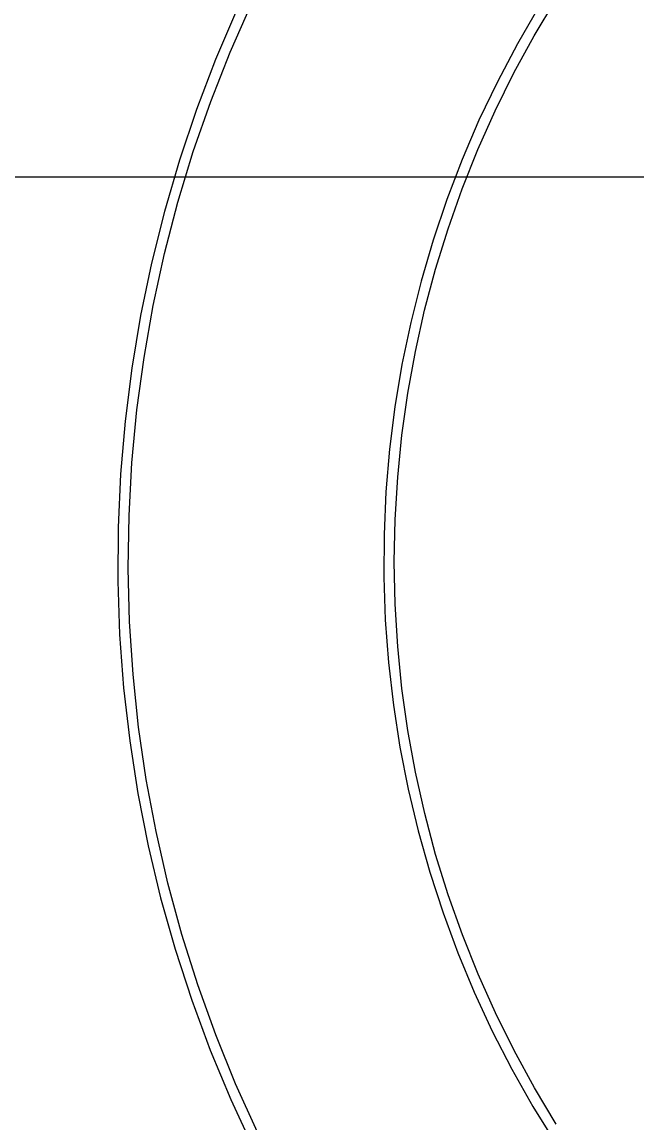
# Model space of a CAD drawing. Header units: millimetres. Extents: x -22227 to 20164, y 15335 to 61747.
# Drawn here: x -5887.4 to -5771.8, y 59341.6 to 59548.4 of the extents above; entities that cross this region are included whole.
import ezdxf

# ---------------------------------------------------------------- set-up
doc = ezdxf.new("R2010")
doc.units = ezdxf.units.MM
for name, color, linetype, lineweight in [('A-ANNO-DIMS', 7, 'Continuous', 9), ('A-ANNO-DIMS-170', 7, 'Continuous', 9), ('M-EQPM', 7, 'Continuous', 5)]:
    doc.layers.add(name, color=color, linetype=linetype, lineweight=lineweight)
doc.styles.add('Arial_2', font='arial.ttf', dxfattribs={"width": 0.8, "height": 340})
doc.dimstyles.new('AK_DIM_2_0_Arial', dxfattribs={"dimscale": 304.8, "dimtxt": 346.888196, "dimasz": 0.278871, "dimexe": 0.557743, "dimexo": 0.557743, "dimgap": 0.055774, "dimtad": 1, "dimdec": 0, "dimzin": 0, "dimdsep": 46, "dimtxsty": 'Arial_2', "dimblk1": 'OBLIQUE', "dimblk2": 'OBLIQUE', "dimsah": 1, "dimcen": 0.09, "dimadec": 0, "dimazin": 0, "dimtfac": 1, "dimtdec": 4, "dimtix": 1, "dimtmove": 0, "dimatfit": 3, "dimfxl": 1, "dimtvp": 1, "dimtolj": 1, "dimtzin": 0, "dimarcsym": 2})

# ---------------------------------------------------------------- blocks, each defined once
blk = doc.blocks.new('DanNong_VRV - OD-A-1-1235631-MẶT BẰNG BỐ TRÍ THIẾT BỊ')
at = {"layer": 'M-EQPM', "flags": 128}
for points in [[(-16.13, 291.81), (-20.09, 282.58), (-23.68, 273.2), (-26.89, 263.69), (-29.71, 254.06), (-32.15, 244.32), (-34.2, 234.49), (-35.85, 224.59), (-37.11, 214.63), (-37.96, 204.63), (-38.42, 194.6), (-38.47, 184.56), (-38.13, 174.52), (-37.38, 164.51), (-36.23, 154.54), (-34.68, 144.62), (-32.74, 134.77), (-30.41, 125.01), (-27.69, 115.34), (-24.58, 105.8), (-21.09, 96.38), (-17.23, 87.11), (-13.01, 78.01)], [(-12.22, 80.97), (-16.33, 90.04), (-20.07, 99.27), (-23.44, 108.64), (-26.43, 118.14), (-29.05, 127.75), (-31.27, 137.46), (-33.11, 147.25), (-34.55, 157.1), (-35.59, 167), (-36.24, 176.94), (-36.5, 186.9), (-36.35, 196.86), (-35.81, 206.8), (-34.86, 216.72), (-33.53, 226.59), (-31.8, 236.39), (-29.67, 246.12), (-27.17, 255.76), (-24.27, 265.29), (-21, 274.7), (-17.36, 283.97), (-13.34, 293.08)], [(40.66, 292.49), (36.63, 285.54), (32.88, 278.43), (29.41, 271.17), (26.24, 263.78), (23.37, 256.28), (20.8, 248.66), (18.54, 240.94), (16.58, 233.14), (14.94, 225.27), (13.62, 217.34), (12.62, 209.37), (11.93, 201.36), (11.56, 193.33), (11.52, 185.29), (11.8, 177.25), (12.4, 169.24), (13.32, 161.25), (14.56, 153.31), (16.11, 145.42), (17.98, 137.6), (20.16, 129.86), (22.65, 122.22), (25.44, 114.68), (28.53, 107.25), (31.91, 99.96), (35.59, 92.81), (39.55, 85.81), (43.78, 78.98)], [(43.92, 82.47), (39.83, 89.3), (36.01, 96.28), (32.48, 103.41), (29.23, 110.68), (26.28, 118.07), (23.62, 125.57), (21.26, 133.18), (19.22, 140.87), (17.48, 148.63), (16.05, 156.47), (14.94, 164.35), (14.14, 172.27), (13.66, 180.21), (13.5, 188.17), (13.66, 196.13), (14.13, 204.07), (14.92, 211.99), (16.03, 219.87), (17.46, 227.71), (19.19, 235.47), (21.24, 243.17), (23.59, 250.77), (26.24, 258.27), (29.19, 265.67), (32.43, 272.94), (35.96, 280.07), (39.78, 287.06), (43.87, 293.88)]]:
    blk.add_lwpolyline(points, dxfattribs=at)
blk = doc.blocks.new('DanNong_VRV - OD-A-1-V174-MẶT BẰNG BỐ TRÍ THIẾT BỊ')
at = {"layer": 'M-EQPM', "flags": 128}
for points in [[(-16.13, 291.81), (-20.09, 282.58), (-23.68, 273.2), (-26.89, 263.69), (-29.71, 254.06), (-32.15, 244.32), (-34.2, 234.49), (-35.85, 224.59), (-37.11, 214.63), (-37.96, 204.63), (-38.42, 194.6), (-38.47, 184.56), (-38.13, 174.52), (-37.38, 164.51), (-36.23, 154.54), (-34.68, 144.62), (-32.74, 134.77), (-30.41, 125.01), (-27.69, 115.34), (-24.58, 105.8), (-21.09, 96.38), (-17.23, 87.11), (-13.01, 78.01)], [(-16.13, 291.81), (-20.09, 282.58), (-23.68, 273.2), (-26.89, 263.69), (-29.71, 254.06), (-32.15, 244.32), (-34.2, 234.49), (-35.85, 224.59), (-37.11, 214.63), (-37.96, 204.63), (-38.42, 194.6), (-38.47, 184.56), (-38.13, 174.52), (-37.38, 164.51), (-36.23, 154.54), (-34.68, 144.62), (-32.74, 134.77), (-30.41, 125.01), (-27.69, 115.34), (-24.58, 105.8), (-21.09, 96.38), (-17.23, 87.11), (-13.01, 78.01)], [(-12.22, 80.97), (-16.33, 90.04), (-20.07, 99.27), (-23.44, 108.64), (-26.43, 118.14), (-29.05, 127.75), (-31.27, 137.46), (-33.11, 147.25), (-34.55, 157.1), (-35.59, 167), (-36.24, 176.94), (-36.5, 186.9), (-36.35, 196.86), (-35.81, 206.8), (-34.86, 216.72), (-33.53, 226.59), (-31.8, 236.39), (-29.67, 246.12), (-27.17, 255.76), (-24.27, 265.29), (-21, 274.7), (-17.36, 283.97), (-13.34, 293.08)], [(-12.22, 80.97), (-16.33, 90.04), (-20.07, 99.27), (-23.44, 108.64), (-26.43, 118.14), (-29.05, 127.75), (-31.27, 137.46), (-33.11, 147.25), (-34.55, 157.1), (-35.59, 167), (-36.24, 176.94), (-36.5, 186.9), (-36.35, 196.86), (-35.81, 206.8), (-34.86, 216.72), (-33.53, 226.59), (-31.8, 236.39), (-29.67, 246.12), (-27.17, 255.76), (-24.27, 265.29), (-21, 274.7), (-17.36, 283.97), (-13.34, 293.08)], [(40.66, 292.49), (36.63, 285.54), (32.88, 278.43), (29.41, 271.17), (26.24, 263.78), (23.37, 256.28), (20.8, 248.66), (18.54, 240.94), (16.58, 233.14), (14.94, 225.27), (13.62, 217.34), (12.62, 209.37), (11.93, 201.36), (11.56, 193.33), (11.52, 185.29), (11.8, 177.25), (12.4, 169.24), (13.32, 161.25), (14.56, 153.31), (16.11, 145.42), (17.98, 137.6), (20.16, 129.86), (22.65, 122.22), (25.44, 114.68), (28.53, 107.25), (31.91, 99.96), (35.59, 92.81), (39.55, 85.81), (43.78, 78.98)], [(40.66, 292.49), (36.63, 285.54), (32.88, 278.43), (29.41, 271.17), (26.24, 263.78), (23.37, 256.28), (20.8, 248.66), (18.54, 240.94), (16.58, 233.14), (14.94, 225.27), (13.62, 217.34), (12.62, 209.37), (11.93, 201.36), (11.56, 193.33), (11.52, 185.29), (11.8, 177.25), (12.4, 169.24), (13.32, 161.25), (14.56, 153.31), (16.11, 145.42), (17.98, 137.6), (20.16, 129.86), (22.65, 122.22), (25.44, 114.68), (28.53, 107.25), (31.91, 99.96), (35.59, 92.81), (39.55, 85.81), (43.78, 78.98)], [(43.92, 82.47), (39.83, 89.3), (36.01, 96.28), (32.48, 103.41), (29.23, 110.68), (26.28, 118.07), (23.62, 125.57), (21.26, 133.18), (19.22, 140.87), (17.48, 148.63), (16.05, 156.47), (14.94, 164.35), (14.14, 172.27), (13.66, 180.21), (13.5, 188.17), (13.66, 196.13), (14.13, 204.07), (14.92, 211.99), (16.03, 219.87), (17.46, 227.71), (19.19, 235.47), (21.24, 243.17), (23.59, 250.77), (26.24, 258.27), (29.19, 265.67), (32.43, 272.94), (35.96, 280.07), (39.78, 287.06), (43.87, 293.88)], [(43.92, 82.47), (39.83, 89.3), (36.01, 96.28), (32.48, 103.41), (29.23, 110.68), (26.28, 118.07), (23.62, 125.57), (21.26, 133.18), (19.22, 140.87), (17.48, 148.63), (16.05, 156.47), (14.94, 164.35), (14.14, 172.27), (13.66, 180.21), (13.5, 188.17), (13.66, 196.13), (14.13, 204.07), (14.92, 211.99), (16.03, 219.87), (17.46, 227.71), (19.19, 235.47), (21.24, 243.17), (23.59, 250.77), (26.24, 258.27), (29.19, 265.67), (32.43, 272.94), (35.96, 280.07), (39.78, 287.06), (43.87, 293.88)]]:
    blk.add_lwpolyline(points, dxfattribs=at)
blk = doc.blocks.new('DanNong_VRV - OD-A-1-V179-MẶT BẰNG BỐ TRÍ THIẾT BỊ')
at = {"layer": 'M-EQPM', "flags": 128}
for points in [[(-16.13, 291.81), (-20.09, 282.58), (-23.68, 273.2), (-26.89, 263.69), (-29.71, 254.06), (-32.15, 244.32), (-34.2, 234.49), (-35.85, 224.59), (-37.11, 214.63), (-37.96, 204.63), (-38.42, 194.6), (-38.47, 184.56), (-38.13, 174.52), (-37.38, 164.51), (-36.23, 154.54), (-34.68, 144.62), (-32.74, 134.77), (-30.41, 125.01), (-27.69, 115.34), (-24.58, 105.8), (-21.09, 96.38), (-17.23, 87.11), (-13.01, 78.01)], [(-16.13, 291.81), (-20.09, 282.58), (-23.68, 273.2), (-26.89, 263.69), (-29.71, 254.06), (-32.15, 244.32), (-34.2, 234.49), (-35.85, 224.59), (-37.11, 214.63), (-37.96, 204.63), (-38.42, 194.6), (-38.47, 184.56), (-38.13, 174.52), (-37.38, 164.51), (-36.23, 154.54), (-34.68, 144.62), (-32.74, 134.77), (-30.41, 125.01), (-27.69, 115.34), (-24.58, 105.8), (-21.09, 96.38), (-17.23, 87.11), (-13.01, 78.01)], [(-12.22, 80.97), (-16.33, 90.04), (-20.07, 99.27), (-23.44, 108.64), (-26.43, 118.14), (-29.05, 127.75), (-31.27, 137.46), (-33.11, 147.25), (-34.55, 157.1), (-35.59, 167), (-36.24, 176.94), (-36.5, 186.9), (-36.35, 196.86), (-35.81, 206.8), (-34.86, 216.72), (-33.53, 226.59), (-31.8, 236.39), (-29.67, 246.12), (-27.17, 255.76), (-24.27, 265.29), (-21, 274.7), (-17.36, 283.97), (-13.34, 293.08)], [(-12.22, 80.97), (-16.33, 90.04), (-20.07, 99.27), (-23.44, 108.64), (-26.43, 118.14), (-29.05, 127.75), (-31.27, 137.46), (-33.11, 147.25), (-34.55, 157.1), (-35.59, 167), (-36.24, 176.94), (-36.5, 186.9), (-36.35, 196.86), (-35.81, 206.8), (-34.86, 216.72), (-33.53, 226.59), (-31.8, 236.39), (-29.67, 246.12), (-27.17, 255.76), (-24.27, 265.29), (-21, 274.7), (-17.36, 283.97), (-13.34, 293.08)], [(40.66, 292.49), (36.63, 285.54), (32.88, 278.43), (29.41, 271.17), (26.24, 263.78), (23.37, 256.28), (20.8, 248.66), (18.54, 240.94), (16.58, 233.14), (14.94, 225.27), (13.62, 217.34), (12.62, 209.37), (11.93, 201.36), (11.56, 193.33), (11.52, 185.29), (11.8, 177.25), (12.4, 169.24), (13.32, 161.25), (14.56, 153.31), (16.11, 145.42), (17.98, 137.6), (20.16, 129.86), (22.65, 122.22), (25.44, 114.68), (28.53, 107.25), (31.91, 99.96), (35.59, 92.81), (39.55, 85.81), (43.78, 78.98)], [(40.66, 292.49), (36.63, 285.54), (32.88, 278.43), (29.41, 271.17), (26.24, 263.78), (23.37, 256.28), (20.8, 248.66), (18.54, 240.94), (16.58, 233.14), (14.94, 225.27), (13.62, 217.34), (12.62, 209.37), (11.93, 201.36), (11.56, 193.33), (11.52, 185.29), (11.8, 177.25), (12.4, 169.24), (13.32, 161.25), (14.56, 153.31), (16.11, 145.42), (17.98, 137.6), (20.16, 129.86), (22.65, 122.22), (25.44, 114.68), (28.53, 107.25), (31.91, 99.96), (35.59, 92.81), (39.55, 85.81), (43.78, 78.98)], [(43.92, 82.47), (39.83, 89.3), (36.01, 96.28), (32.48, 103.41), (29.23, 110.68), (26.28, 118.07), (23.62, 125.57), (21.26, 133.18), (19.22, 140.87), (17.48, 148.63), (16.05, 156.47), (14.94, 164.35), (14.14, 172.27), (13.66, 180.21), (13.5, 188.17), (13.66, 196.13), (14.13, 204.07), (14.92, 211.99), (16.03, 219.87), (17.46, 227.71), (19.19, 235.47), (21.24, 243.17), (23.59, 250.77), (26.24, 258.27), (29.19, 265.67), (32.43, 272.94), (35.96, 280.07), (39.78, 287.06), (43.87, 293.88)], [(43.92, 82.47), (39.83, 89.3), (36.01, 96.28), (32.48, 103.41), (29.23, 110.68), (26.28, 118.07), (23.62, 125.57), (21.26, 133.18), (19.22, 140.87), (17.48, 148.63), (16.05, 156.47), (14.94, 164.35), (14.14, 172.27), (13.66, 180.21), (13.5, 188.17), (13.66, 196.13), (14.13, 204.07), (14.92, 211.99), (16.03, 219.87), (17.46, 227.71), (19.19, 235.47), (21.24, 243.17), (23.59, 250.77), (26.24, 258.27), (29.19, 265.67), (32.43, 272.94), (35.96, 280.07), (39.78, 287.06), (43.87, 293.88)]]:
    blk.add_lwpolyline(points, dxfattribs=at)
blk = doc.blocks.new('AK-SGS-M3-Hrvt_rvt-1-MẶT BẰNG BỐ TRÍ THIẾT BỊ')
at = {"layer": 'M-EQPM', "lineweight": 9}
for name in ['DanNong_VRV - OD-A-1-1235631-MẶT BẰNG BỐ TRÍ THIẾT BỊ', 'DanNong_VRV - OD-A-1-V174-MẶT BẰNG BỐ TRÍ THIẾT BỊ', 'DanNong_VRV - OD-A-1-V179-MẶT BẰNG BỐ TRÍ THIẾT BỊ']:
    blk.add_blockref(name, (-5830.9, 59258.71), dxfattribs=at)
blk = doc.blocks.new('DIMBLOCK9-MẶT BẰNG BỐ TRÍ THIẾT BỊ')
at = {"layer": 'A-ANNO-DIMS-170'}
for p, q in [((-12198.59, 59010.07), (-12198.59, 59180.07)), ((-4498.59, 59010.07), (-4498.59, 59180.07)), ((-12198.59, 59010.07), (-12156.09, 59052.57)), ((-4498.59, 59010.07), (-4456.09, 59052.57)), ((-12198.59, 59010.07), (-12241.09, 58967.57)), ((-12198.59, 59010.07), (-4498.59, 59010.07)), ((-12198.59, 59010.07), (-12198.59, 58900.17)), ((-4498.59, 59010.07), (-4541.09, 58967.57)), ((-4498.59, 59010.07), (-4498.59, 58900.17))]:
    blk.add_line(p, q, dxfattribs=at)
at = {"layer": 'A-ANNO-DIMS-170', "color": 0, "insert": (-8764.85, 59468.46), "char_height": 340, "width": 999.038, "attachment_point": 1, "line_spacing_factor": 0.941778, "style": 'Arial_2'}
blk.add_mtext('7700', dxfattribs=at)
blk = doc.blocks.new('_Oblique')
at = {"color": 0, "linetype": 'ByBlock', "lineweight": -2}
blk.add_line((-0.5, -0.5), (0.5, 0.5), dxfattribs=at)
blk = doc.blocks.new('DIMBLOCK12-MẶT BẰNG BỐ TRÍ THIẾT BỊ')
at = {"layer": 'A-ANNO-DIMS-170'}
for p, q in [((-20048.59, 59519.25), (-20048.59, 59689.25)), ((10901.41, 59519.25), (10901.41, 59689.25)), ((-20048.59, 59519.25), (-20006.09, 59561.75)), ((10901.41, 59519.25), (10943.91, 59561.75)), ((-20048.59, 59519.25), (-20091.09, 59476.75)), ((-20048.59, 59519.25), (10901.41, 59519.25)), ((-20048.59, 59519.25), (-20048.59, 59409.35)), ((10901.41, 59519.25), (10858.91, 59476.75)), ((10901.41, 59519.25), (10901.41, 59409.35))]:
    blk.add_line(p, q, dxfattribs=at)
at = {"layer": 'A-ANNO-DIMS-170', "color": 0, "insert": (-5093.92, 59977.64), "char_height": 340, "width": 1248.7975, "attachment_point": 1, "line_spacing_factor": 0.941778, "style": 'Arial_2'}
blk.add_mtext('30950', dxfattribs=at)

msp = doc.modelspace()

# ---------------------------------------------------------------- block references
at = {"lineweight": 5}
msp.add_blockref('AK-SGS-M3-Hrvt_rvt-1-MẶT BẰNG BỐ TRÍ THIẾT BỊ', (0, 0), dxfattribs=at)

# ---------------------------------------------------------------- dimensions: what is measured, and where the dimension line sits
at = {"layer": 'A-ANNO-DIMS'}
for base, p1, p2, override, picture, middle in [((10901.41, 59519.25), (-20048.59, 59579.35), (10901.41, 59579.35), {"dimpost": '<>', "dimfxl": 30950}, 'DIMBLOCK12-MẶT BẰNG BỐ TRÍ THIẾT BỊ', (-4573.59, 59709.96)), ((-4498.59, 59010.07), (-12198.59, 59070.17), (-4498.59, 59070.17), {"dimpost": '<>', "dimfxl": 7700}, 'DIMBLOCK9-MẶT BẰNG BỐ TRÍ THIẾT BỊ', (-8348.59, 59200.66))]:
    dim = msp.add_linear_dim(base=base, p1=p1, p2=p2, dimstyle='AK_DIM_2_0_Arial', override=override, dxfattribs=at)
    dim.commit()
    dim.dimension.update_dxf_attribs({"geometry": picture, "text_midpoint": middle})

doc.saveas('drawing.dxf')
